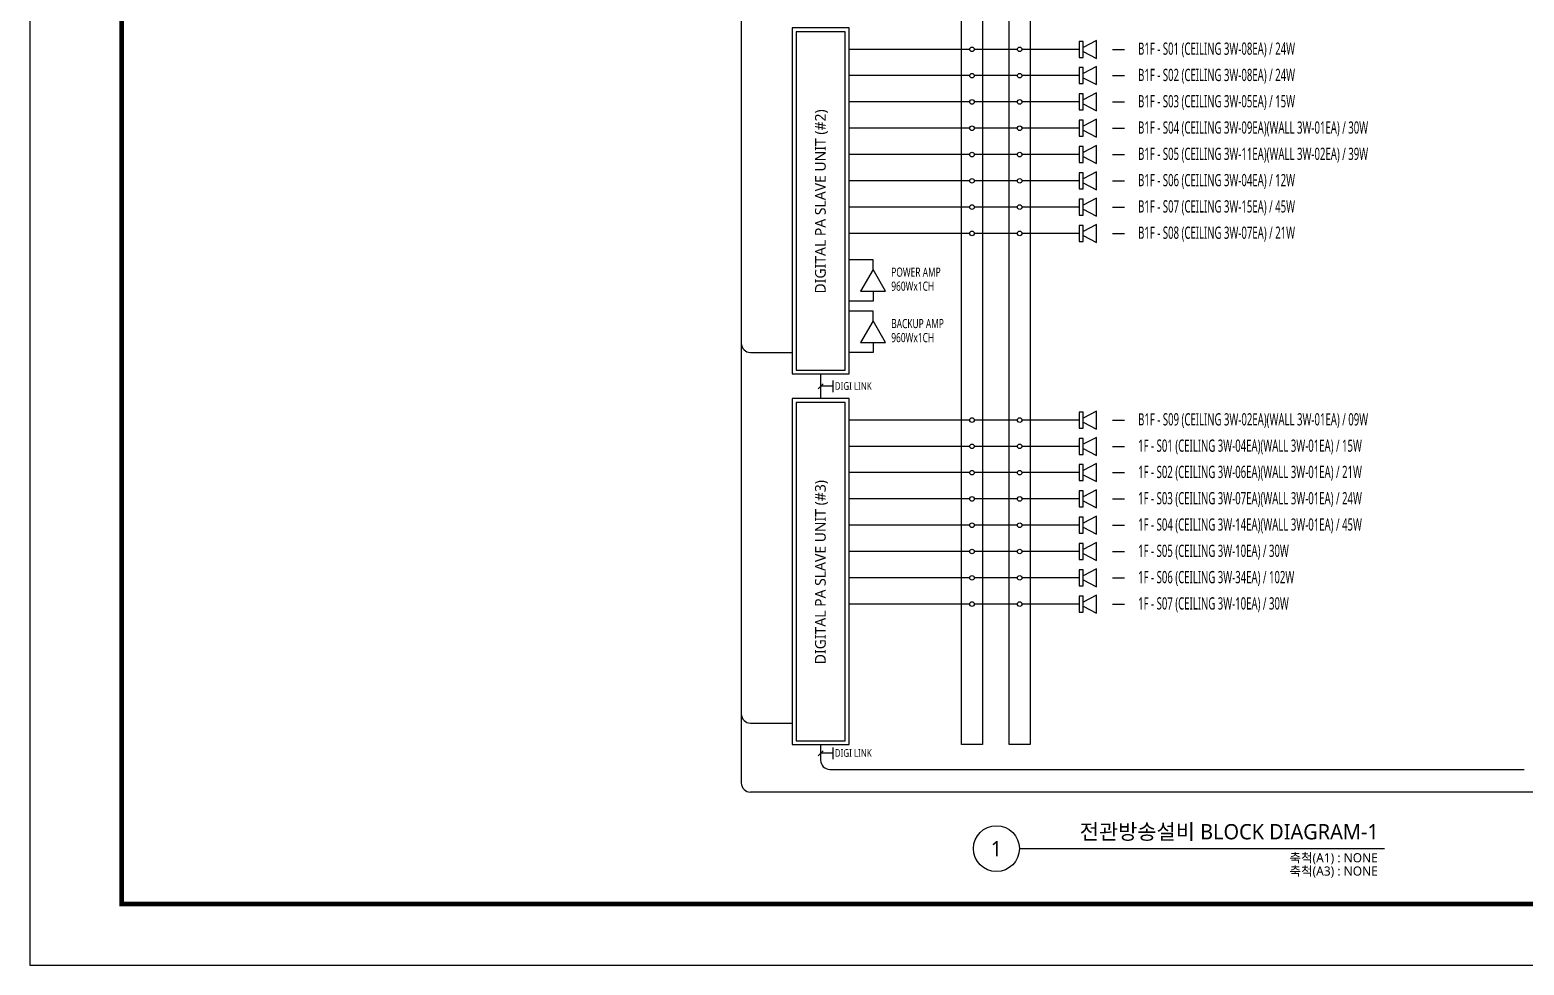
# Model space of a CAD drawing. Header units: millimetres. Extents: x 8410 to 16820, y 0 to 5940.
# Drawn here: x 8410 to 13293, y 0 to 3058 of the extents above; entities that cross this region are included whole.
import ezdxf
from ezdxf.enums import TextEntityAlignment as Align

# ---------------------------------------------------------------- set-up
doc = ezdxf.new("R2010")
doc.units = ezdxf.units.MM
doc.header["$LTSCALE"] = 500
for name, color, linetype in [('001dmp-FORM', 9, 'Continuous'), ('003dmp-TIT', 9, 'Continuous'), ('1', 1, 'Continuous'), ('2', 2, 'Continuous'), ('4', 4, 'Continuous'), ('5', 5, 'Continuous'), ('6', 6, 'Continuous'), ('7', 7, 'Continuous')]:
    doc.layers.add(name, color=color, linetype=linetype)
doc.styles.add('sukwoo', font='malgun.ttf')

# ---------------------------------------------------------------- blocks, each defined once
blk = doc.blocks.new('FORM_ELEC_SUKWOO$0$')
at = {"layer": '001dmp-FORM', "color": 30}
blk.add_lwpolyline([(161727, 114228), (0, 114228), (0, 0), (161727, 0)], close=True, dxfattribs=at)
at = {"layer": '001dmp-FORM', "const_width": 288}
blk.add_lwpolyline([(5769, 3846), (5769, 110382), (157881, 110382), (157881, 3846)], close=True, dxfattribs=at)
blk = doc.blocks.new('FORM_ELEC_SUKWOO')
at = {"layer": '001dmp-FORM'}
blk.add_blockref('FORM_ELEC_SUKWOO$0$', (12, -1), dxfattribs=at)
blk = doc.blocks.new('A$C3F114D02')
for p, q in [((7.2, 31), (0, 31)), ((0, 31), (0, 1.8)), ((31.6, 32.8), (7.2, 20.1)), ((7.2, 1.8), (7.2, 31)), ((31.6, 0), (31.6, 32.8)), ((0, 1.8), (7.2, 1.8)), ((7.2, 12.7), (31.6, 0))]:
    blk.add_line(p, q)

msp = doc.modelspace()

# ---------------------------------------------------------------- linework, layer by layer
at = {"color": 7}
for p, q in [((11948.3, 2994.6), (11987.6, 2994.6)), ((11948.3, 2908.6), (11987.6, 2908.6)), ((11948.3, 2822.6), (11987.6, 2822.6)), ((11948.3, 2736.6), (11987.6, 2736.6)), ((11948.3, 2650.6), (11987.6, 2650.6)), ((11948.3, 2564.7), (11987.6, 2564.7)), ((11948.3, 2478.7), (11987.6, 2478.7)), ((11948.3, 2392.7), (11987.6, 2392.7)), ((11948.3, 1782.4), (11987.6, 1782.4)), ((11948.3, 1696.4), (11987.6, 1696.4)), ((11948.3, 1610.4), (11987.6, 1610.4)), ((11948.3, 1524.5), (11987.6, 1524.5)), ((11948.3, 1438.5), (11987.6, 1438.5)), ((11948.3, 1352.5), (11987.6, 1352.5)), ((11948.3, 1266.5), (11987.6, 1266.5)), ((11948.3, 1180.6), (11987.6, 1180.6))]:
    msp.add_line(p, q, dxfattribs=at)
for p, q in [((11165.5, 2306.7), (11087.2, 2306.7)), ((11165.5, 2274.5), (11165.5, 2306.7)), ((11165.5, 2203.9), (11165.5, 2171.6)), ((11165.5, 2171.6), (11087.2, 2171.6)), ((11165.5, 2138.6), (11087.2, 2138.6)), ((11165.5, 2106.4), (11165.5, 2138.6)), ((11165.5, 2003.5), (11087.2, 2003.5)), ((11165.5, 2035.8), (11165.5, 2003.5)), ((10994.1, 1933.5), (10994.1, 1852.4)), ((10994.1, 721.4), (10994.1, 670.2))]:
    msp.add_line(p, q)
at = {"layer": '003dmp-TIT', "color": 2}
msp.add_line((11643.6, 381), (12836.4, 381), dxfattribs=at)
msp.add_circle((11568.6, 381), 75, dxfattribs=at)
at = {"layer": '1'}
for points in [[(11087.2, 3064.6), (10901.1, 3064.6), (10901.1, 1933.5), (11087.2, 1933.5)], [(11074.7, 3052.1), (10913.6, 3052.1), (10913.6, 1946), (11074.7, 1946)], [(11087.2, 1852.4), (10901.1, 1852.4), (10901.1, 721.4), (11087.2, 721.4)], [(11074.7, 1839.9), (10913.6, 1839.9), (10913.6, 733.8), (11074.7, 733.8)]]:
    msp.add_lwpolyline(points, close=True, dxfattribs=at)
at = {"layer": '4'}
for p, q in [((10734.9, 4397.8), (10734.9, 595.7)), ((10764.9, 2003.5), (10901.1, 2003.5)), ((10764.9, 791.4), (10901.1, 791.4)), ((14437.1, 565.7), (10764.9, 565.7))]:
    msp.add_line(p, q, dxfattribs=at)
for centre in [(10764.9, 2033.5), (10764.9, 821.4), (10764.9, 595.7)]:
    msp.add_arc(centre, 30, 180, 270, dxfattribs=at)
at = {"layer": '6'}
for p, q in [((11034.1, 1911.8), (11034.1, 1874.1)), ((11002.3, 1901.2), (10986, 1884.8)), ((11034.1, 1893), (10994.1, 1893)), ((11002.3, 701.1), (10986, 684.7)), ((11034.1, 692.9), (10994.1, 692.9)), ((11034.1, 711.8), (11034.1, 674))]:
    msp.add_line(p, q, dxfattribs=at)
for points in [[(11454.8, 5451.1), (11522.8, 5451.1), (11522.8, 721.4), (11454.8, 721.4)], [(11610.5, 5451.1), (11678.5, 5451.1), (11678.5, 721.4), (11610.5, 721.4)], [(11165.5, 2274.5), (11124.7, 2203.9), (11206.3, 2203.9)], [(11165.5, 2106.4), (11124.7, 2035.8), (11206.3, 2035.8)]]:
    msp.add_lwpolyline(points, close=True, dxfattribs=at)
for centre in [(11488.8, 2994.6), (11644.5, 2994.6), (11488.8, 2908.6), (11644.5, 2908.6), (11488.8, 2822.6), (11644.5, 2822.6), (11488.8, 2736.6), (11644.5, 2736.6), (11488.8, 2650.6), (11644.5, 2650.6), (11488.8, 2564.7), (11644.5, 2564.7), (11488.8, 2478.7), (11644.5, 2478.7), (11488.8, 2392.7), (11644.5, 2392.7), (11488.8, 1782.4), (11644.5, 1782.4), (11488.8, 1696.4), (11644.5, 1696.4), (11488.8, 1610.4), (11644.5, 1610.4), (11488.8, 1524.5), (11644.5, 1524.5), (11488.8, 1438.5), (11644.5, 1438.5), (11488.8, 1352.5), (11644.5, 1352.5), (11488.8, 1266.5), (11644.5, 1266.5), (11488.8, 1180.6), (11644.5, 1180.6)]:
    msp.add_circle(centre, 7.54, dxfattribs=at)
at = {"layer": '7'}
for p, q in [((11481.3, 2994.6), (11087.2, 2994.6)), ((11637, 2994.6), (11496.3, 2994.6)), ((11838.6, 2994.6), (11652, 2994.6)), ((11481.3, 2908.6), (11087.2, 2908.6)), ((11637, 2908.6), (11496.3, 2908.6)), ((11838.6, 2908.6), (11652, 2908.6)), ((11481.3, 2822.6), (11087.2, 2822.6)), ((11637, 2822.6), (11496.3, 2822.6)), ((11838.6, 2822.6), (11652, 2822.6)), ((11481.3, 2736.6), (11087.2, 2736.6)), ((11637, 2736.6), (11496.3, 2736.6)), ((11838.6, 2736.6), (11652, 2736.6)), ((11481.3, 2650.6), (11087.2, 2650.6)), ((11637, 2650.6), (11496.3, 2650.6)), ((11838.6, 2650.6), (11652, 2650.6)), ((11481.3, 2564.7), (11087.2, 2564.7)), ((11637, 2564.7), (11496.3, 2564.7)), ((11838.6, 2564.7), (11652, 2564.7)), ((11481.3, 2478.7), (11087.2, 2478.7)), ((11637, 2478.7), (11496.3, 2478.7)), ((11838.6, 2478.7), (11652, 2478.7)), ((11481.3, 2392.7), (11087.2, 2392.7)), ((11637, 2392.7), (11496.3, 2392.7)), ((11838.6, 2392.7), (11652, 2392.7)), ((11481.3, 1782.4), (11087.2, 1782.4)), ((11637, 1782.4), (11496.3, 1782.4)), ((11838.6, 1782.4), (11652, 1782.4)), ((11481.3, 1696.4), (11087.2, 1696.4)), ((11637, 1696.4), (11496.3, 1696.4)), ((11838.6, 1696.4), (11652, 1696.4)), ((11481.3, 1610.4), (11087.2, 1610.4)), ((11637, 1610.4), (11496.3, 1610.4)), ((11838.6, 1610.4), (11652, 1610.4)), ((11481.3, 1524.5), (11087.2, 1524.5)), ((11637, 1524.5), (11496.3, 1524.5)), ((11838.6, 1524.5), (11652, 1524.5)), ((11481.3, 1438.5), (11087.2, 1438.5)), ((11637, 1438.5), (11496.3, 1438.5)), ((11838.6, 1438.5), (11652, 1438.5)), ((11481.3, 1352.5), (11087.2, 1352.5)), ((11637, 1352.5), (11496.3, 1352.5)), ((11838.6, 1352.5), (11652, 1352.5)), ((11481.3, 1266.5), (11087.2, 1266.5)), ((11637, 1266.5), (11496.3, 1266.5)), ((11838.6, 1266.5), (11652, 1266.5)), ((11481.3, 1180.6), (11087.2, 1180.6)), ((11637, 1180.6), (11496.3, 1180.6)), ((11838.6, 1180.6), (11652, 1180.6)), ((11024.1, 640.2), (13293, 640.2))]:
    msp.add_line(p, q, dxfattribs=at)
msp.add_arc((11024.1, 670.2), 30, 180, 270, dxfattribs=at)

# ---------------------------------------------------------------- block references
at = {"color": 4, "xscale": 0.0520010724504119, "yscale": 0.0520010724504119, "zscale": 0.0520010724504119}
msp.add_blockref('FORM_ELEC_SUKWOO', (8409.4, 0.1), dxfattribs=at)
at = {"xscale": 1.793845045322087, "yscale": 1.793845045322087, "zscale": 1.793845045322087}
for p in [(11838.6, 2965.1), (11838.6, 2879.2), (11838.6, 2793.2), (11838.6, 2707.2), (11838.6, 2621.2), (11838.6, 2535.2), (11838.6, 2449.3), (11838.6, 2363.3), (11838.6, 1753), (11838.6, 1667), (11838.6, 1581), (11838.6, 1495), (11838.6, 1409.1), (11838.6, 1323.1), (11838.6, 1237.1), (11838.6, 1151.1)]:
    msp.add_blockref('A$C3F114D02', p, dxfattribs=at)

# ---------------------------------------------------------------- texts
at = {"layer": '003dmp-TIT', "color": 2, "style": 'sukwoo'}
msp.add_text('전관방송설비 BLOCK DIAGRAM-1', height=50, dxfattribs=at).set_placement((12818, 411.3), align=Align.RIGHT)
msp.add_text('1', height=50, dxfattribs=at).set_placement((11568.6, 381), align=Align.MIDDLE_CENTER)
at = {"layer": '003dmp-TIT', "color": 3, "style": 'sukwoo'}
for s, p in [('축척(A1) : NONE', (12814.9, 336.1)), ('축척(A3) : NONE', (12814.9, 292.6))]:
    msp.add_text(s, height=30, dxfattribs=at).set_placement(p, align=Align.RIGHT)
at = {"layer": '1', "style": 'sukwoo', "width": 0.6}
for s, p in [('B1F - S01 (CEILING 3W-08EA) / 24W', (12031.6, 2976.9)), ('B1F - S02 (CEILING 3W-08EA) / 24W', (12031.6, 2890.9)), ('B1F - S03 (CEILING 3W-05EA) / 15W', (12031.6, 2805)), ('B1F - S04 (CEILING 3W-09EA)(WALL 3W-01EA) / 30W', (12031.6, 2719)), ('B1F - S05 (CEILING 3W-11EA)(WALL 3W-02EA) / 39W', (12031.6, 2633)), ('B1F - S06 (CEILING 3W-04EA) / 12W', (12031.6, 2547)), ('B1F - S07 (CEILING 3W-15EA) / 45W', (12031.6, 2461.1)), ('B1F - S08 (CEILING 3W-07EA) / 21W', (12031.6, 2375.1)), ('B1F - S09 (CEILING 3W-02EA)(WALL 3W-01EA) / 09W', (12031.6, 1764.8)), ('1F - S01 (CEILING 3W-04EA)(WALL 3W-01EA) / 15W', (12031.6, 1678.8)), ('1F - S02 (CEILING 3W-06EA)(WALL 3W-01EA) / 21W', (12031.6, 1592.8)), ('1F - S03 (CEILING 3W-07EA)(WALL 3W-01EA) / 24W', (12031.6, 1506.8)), ('1F - S04 (CEILING 3W-14EA)(WALL 3W-01EA) / 45W', (12031.6, 1420.9)), ('1F - S05 (CEILING 3W-10EA) / 30W', (12031.6, 1334.9)), ('1F - S06 (CEILING 3W-34EA) / 102W', (12031.6, 1248.9)), ('1F - S07 (CEILING 3W-10EA) / 30W', (12031.6, 1162.9))]:
    msp.add_text(s, height=40, dxfattribs=at).set_placement(p)
at = {"layer": '2', "style": 'sukwoo', "width": 0.7}
for s, p in [('POWER AMP', (11224.9, 2251.1)), ('960Wx1CH', (11224.9, 2205.2)), ('BACKUP AMP', (11224.9, 2083)), ('960Wx1CH', (11224.9, 2037.1))]:
    msp.add_text(s, height=30, dxfattribs=at).set_placement(p)
at = {"layer": '5', "style": 'sukwoo'}
for s, p in [('DIGITAL PA SLAVE UNIT (#2)', (11010.7, 2196.2)), ('DIGITAL PA SLAVE UNIT (#3)', (11010.7, 984))]:
    msp.add_text(s, height=35, rotation=90, dxfattribs=at).set_placement(p)
at = {"layer": '6', "style": 'sukwoo', "width": 0.8}
for p in [(11040.4, 1881.3), (11040.4, 681.3)]:
    msp.add_text('DIGI LINK', height=25, dxfattribs=at).set_placement(p)

doc.saveas('drawing.dxf')
